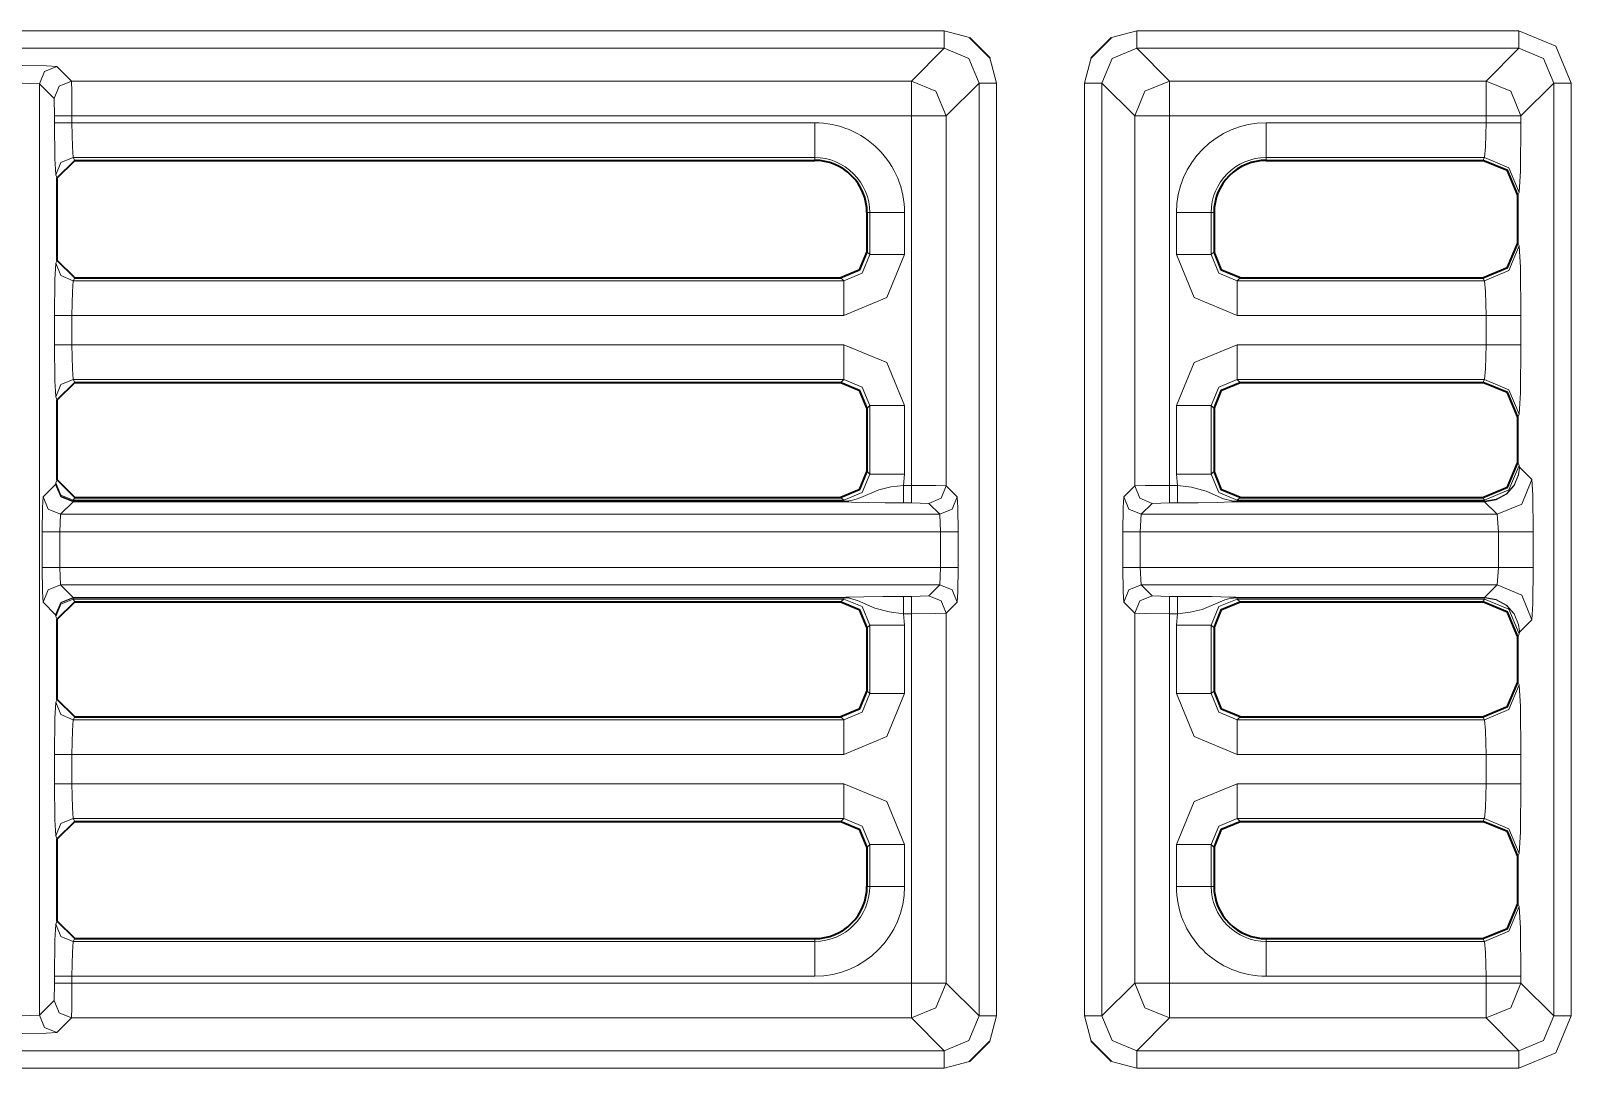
# Model space of a CAD drawing. Header units: millimetres. Extents: x 0 to 2941, y -405 to 1422.
# Drawn here: x 224.58 to 268.8, y 883.4 to 913.18 of the extents above; entities that cross this region are included whole.
import ezdxf

# ---------------------------------------------------------------- set-up
doc = ezdxf.new("R2010")
doc.units = ezdxf.units.MM
doc.layers.add('FINE', color=9, linetype='Continuous')
doc.layers.add('OUTLINE', color=7, linetype='Continuous')

msp = doc.modelspace()

# ---------------------------------------------------------------- linework, layer by layer
at = {"layer": 'FINE', "lineweight": 9}
for p, q in [((250.804, 913.177), (196.224, 913.177)), ((251.531, 912.989), (250.804, 913.177)), ((256.329, 913.177), (255.602, 912.989)), ((267.304, 913.177), (256.329, 913.177)), ((250.804, 912.677), (249.86, 911.734)), ((252.303, 911.678), (252.115, 912.405)), ((255.018, 912.405), (254.83, 911.678)), ((256.329, 912.677), (267.304, 912.677)), ((257.273, 911.734), (256.329, 912.677)), ((266.36, 911.734), (267.304, 912.677)), ((225.749, 911.734), (225.329, 912.154)), ((224.33, 911.679), (224.829, 911.654)), ((224.829, 911.654), (225.249, 911.234)), ((224.829, 884.927), (224.829, 911.654)), ((249.86, 911.734), (225.749, 911.734)), ((252.303, 884.903), (252.303, 911.678)), ((254.83, 911.678), (254.83, 884.903)), ((255.33, 911.678), (256.273, 910.734)), ((255.33, 884.903), (255.33, 911.678)), ((266.36, 911.734), (257.273, 911.734)), ((268.304, 911.678), (267.36, 910.734)), ((268.304, 884.903), (268.304, 911.678)), ((225.249, 911.234), (225.262, 910.734)), ((225.262, 910.734), (225.262, 910.538)), ((225.762, 910.734), (249.86, 910.734)), ((225.762, 910.538), (225.762, 910.734)), ((249.86, 910.734), (249.86, 900.128)), ((250.86, 900.115), (250.86, 910.734)), ((256.273, 910.734), (256.273, 900.115)), ((257.273, 900.128), (257.273, 910.734)), ((257.273, 910.734), (266.36, 910.734)), ((266.36, 910.538), (266.36, 910.734)), ((267.36, 910.734), (267.36, 910.538)), ((247.085, 910.538), (225.762, 910.538)), ((266.36, 910.538), (260.049, 910.538)), ((247.085, 909.54), (247.085, 909.458)), ((260.049, 909.54), (266.311, 909.54)), ((260.049, 909.458), (260.049, 909.54)), ((266.27, 909.458), (266.311, 909.54)), ((225.299, 909.041), (225.34, 908.958)), ((267.31, 908.541), (267.269, 908.458)), ((249.665, 906.755), (249.665, 907.959)), ((257.469, 907.959), (257.469, 906.755)), ((258.467, 907.959), (258.549, 907.959)), ((258.467, 906.755), (258.467, 907.959)), ((267.269, 907.087), (267.31, 907.005)), ((248.666, 906.755), (248.585, 906.836)), ((258.549, 906.836), (258.467, 906.755)), ((225.34, 906.588), (225.299, 906.505)), ((225.799, 906.006), (225.84, 906.088)), ((247.917, 906.006), (225.799, 906.006)), ((247.836, 906.088), (247.917, 906.006)), ((259.216, 906.006), (259.298, 906.088)), ((266.311, 906.006), (259.216, 906.006)), ((266.311, 906.006), (266.27, 906.088)), ((225.262, 905.007), (225.262, 904.167)), ((225.762, 905.007), (247.917, 905.007)), ((225.762, 904.167), (225.762, 905.007)), ((259.216, 905.007), (266.36, 905.007)), ((266.36, 904.167), (266.36, 905.007)), ((267.36, 905.007), (267.36, 904.167)), ((247.917, 904.167), (225.762, 904.167)), ((266.36, 904.167), (259.216, 904.167)), ((247.917, 903.169), (247.836, 903.088)), ((259.216, 903.169), (266.311, 903.169)), ((259.298, 903.088), (259.216, 903.169)), ((266.27, 903.088), (266.311, 903.169)), ((225.299, 902.669), (225.34, 902.588)), ((248.585, 902.339), (248.666, 902.42)), ((248.666, 902.42), (248.666, 900.455)), ((249.665, 900.455), (249.665, 902.42)), ((257.469, 902.42), (257.469, 900.455)), ((267.31, 902.17), (267.269, 902.087)), ((248.666, 900.455), (248.585, 900.536)), ((249.634, 900.128), (249.665, 900.455)), ((257.469, 900.455), (257.499, 900.128)), ((258.549, 900.536), (258.467, 900.455)), ((267.269, 900.787), (267.31, 900.705)), ((267.31, 900.705), (267.32, 900.656)), ((267.32, 900.656), (267.675, 900.3)), ((225.291, 900.157), (224.934, 899.8)), ((225.299, 900.205), (225.291, 900.157)), ((225.34, 900.288), (225.299, 900.205)), ((249.86, 900.128), (249.634, 900.128)), ((251.175, 899.8), (250.86, 900.115)), ((256.273, 900.115), (255.958, 899.8)), ((257.499, 900.128), (257.273, 900.128)), ((225.434, 899.3), (225.791, 899.657)), ((225.791, 899.674), (225.799, 899.706)), ((247.917, 899.674), (225.791, 899.674)), ((225.791, 899.657), (247.917, 899.657)), ((225.799, 899.706), (225.84, 899.787)), ((247.917, 899.706), (225.799, 899.706)), ((247.836, 899.787), (247.917, 899.706)), ((249.634, 899.628), (249.86, 899.628)), ((249.86, 899.628), (250.36, 899.615)), ((250.36, 899.615), (250.675, 899.3)), ((256.458, 899.3), (256.773, 899.615)), ((256.773, 899.615), (257.273, 899.628)), ((257.273, 899.628), (257.499, 899.628)), ((259.216, 899.706), (259.298, 899.787)), ((266.311, 899.706), (259.216, 899.706)), ((266.318, 899.674), (259.216, 899.674)), ((259.216, 899.657), (266.318, 899.657)), ((266.311, 899.706), (266.27, 899.787)), ((266.322, 899.674), (266.311, 899.706)), ((266.318, 899.674), (266.322, 899.674)), ((266.318, 899.657), (266.325, 899.657)), ((266.676, 899.3), (266.318, 899.657)), ((225.408, 898.8), (225.434, 899.3)), ((250.675, 899.3), (225.434, 899.3)), ((250.675, 899.3), (250.701, 898.8)), ((256.432, 898.8), (256.458, 899.3)), ((266.676, 899.3), (256.458, 899.3)), ((266.714, 898.8), (266.676, 899.3)), ((224.909, 898.8), (224.909, 897.774)), ((225.408, 897.774), (225.408, 898.8)), ((251.201, 897.774), (251.201, 898.8)), ((255.933, 898.8), (255.933, 897.774)), ((256.432, 898.8), (266.714, 898.8)), ((266.714, 897.774), (266.714, 898.8)), ((267.714, 898.8), (267.714, 897.774)), ((250.701, 897.774), (225.408, 897.774)), ((225.434, 897.275), (225.408, 897.774)), ((250.701, 897.774), (250.675, 897.275)), ((256.458, 897.275), (256.432, 897.774)), ((266.676, 897.275), (266.714, 897.774)), ((225.434, 897.275), (250.675, 897.275)), ((225.791, 896.917), (225.434, 897.275)), ((247.917, 896.917), (225.791, 896.917)), ((225.799, 896.869), (225.791, 896.901)), ((225.84, 896.787), (225.799, 896.869)), ((225.799, 896.869), (247.917, 896.869)), ((247.917, 896.869), (247.836, 896.787)), ((249.86, 896.946), (249.634, 896.946)), ((250.36, 896.959), (249.86, 896.946)), ((250.675, 897.275), (250.36, 896.959)), ((256.458, 897.275), (266.676, 897.275)), ((256.773, 896.959), (256.458, 897.275)), ((257.273, 896.946), (256.773, 896.959)), ((257.499, 896.946), (257.273, 896.946)), ((266.318, 896.917), (259.216, 896.917)), ((259.216, 896.901), (266.318, 896.901)), ((259.298, 896.787), (259.216, 896.869)), ((259.216, 896.869), (266.311, 896.869)), ((266.27, 896.787), (266.311, 896.869)), ((266.311, 896.869), (266.322, 896.901)), ((266.318, 896.917), (266.676, 897.275)), ((266.318, 896.917), (266.325, 896.917)), ((266.322, 896.901), (266.318, 896.901)), ((224.934, 896.775), (225.291, 896.417)), ((249.634, 896.447), (249.86, 896.447)), ((249.665, 896.12), (249.634, 896.447)), ((249.86, 896.447), (249.86, 885.847)), ((250.86, 896.459), (251.175, 896.775)), ((250.86, 885.847), (250.86, 896.459)), ((256.273, 896.459), (256.273, 885.847)), ((257.273, 896.447), (257.499, 896.447)), ((257.499, 896.447), (257.469, 896.12)), ((225.291, 896.417), (225.299, 896.369)), ((225.299, 896.369), (225.34, 896.288)), ((248.585, 896.039), (248.666, 896.12)), ((248.666, 896.12), (248.666, 894.155)), ((249.665, 894.155), (249.665, 896.12)), ((257.469, 896.12), (257.469, 894.155)), ((267.675, 896.275), (267.32, 895.919)), ((267.31, 895.87), (267.269, 895.787)), ((267.32, 895.919), (267.31, 895.87)), ((248.666, 894.155), (248.585, 894.236)), ((258.549, 894.236), (258.467, 894.155)), ((267.269, 894.487), (267.31, 894.405)), ((225.34, 893.987), (225.299, 893.905)), ((225.799, 893.406), (225.84, 893.487)), ((247.917, 893.406), (225.799, 893.406)), ((247.836, 893.487), (247.917, 893.406)), ((259.216, 893.406), (259.298, 893.487)), ((266.311, 893.406), (259.216, 893.406)), ((266.311, 893.406), (266.27, 893.487)), ((225.262, 892.408), (225.262, 891.567)), ((225.762, 892.408), (247.917, 892.408)), ((225.762, 891.567), (225.762, 892.408)), ((259.216, 892.408), (266.36, 892.408)), ((266.36, 891.567), (266.36, 892.408)), ((267.36, 892.408), (267.36, 891.567)), ((247.917, 891.567), (225.762, 891.567)), ((266.36, 891.567), (259.216, 891.567)), ((247.917, 890.569), (247.836, 890.487)), ((259.216, 890.569), (266.311, 890.569)), ((259.298, 890.487), (259.216, 890.569)), ((266.27, 890.487), (266.311, 890.569)), ((225.299, 890.069), (225.34, 889.988)), ((249.665, 888.622), (249.665, 889.82)), ((257.469, 889.82), (257.469, 888.622)), ((267.31, 889.57), (267.269, 889.487)), ((258.549, 888.622), (258.467, 888.622)), ((267.269, 888.123), (267.31, 888.04)), ((225.799, 887.041), (225.84, 887.122)), ((260.049, 887.041), (260.049, 887.122)), ((266.311, 887.041), (260.049, 887.041)), ((266.311, 887.041), (266.27, 887.122)), ((225.762, 886.042), (247.085, 886.042)), ((225.762, 885.847), (225.762, 886.042)), ((249.86, 885.847), (225.762, 885.847)), ((251.804, 884.903), (250.86, 885.847)), ((256.273, 885.847), (255.33, 884.903)), ((260.049, 886.042), (266.36, 886.042)), ((266.36, 885.847), (266.36, 886.042)), ((267.36, 886.042), (267.36, 885.847)), ((267.36, 885.847), (268.304, 884.903)), ((225.249, 885.347), (224.829, 884.927)), ((224.829, 884.927), (224.33, 884.902)), ((225.329, 884.427), (225.749, 884.847)), ((225.749, 884.847), (249.86, 884.847)), ((249.86, 884.847), (250.804, 883.903)), ((252.115, 884.176), (252.303, 884.903)), ((254.83, 884.903), (255.018, 884.176)), ((267.304, 883.903), (266.36, 884.847)), ((250.804, 883.903), (196.079, 883.903)), ((255.602, 883.592), (256.329, 883.404)), ((256.329, 883.404), (267.304, 883.404))]:
    msp.add_line(p, q, dxfattribs=at)
for points in [[(250.804, 912.677), (250.804, 912.828), (250.804, 913.177)], [(256.329, 912.677), (256.329, 912.828), (256.329, 913.177)], [(267.304, 912.677), (267.304, 912.828), (267.304, 913.177)], [(267.304, 913.177), (268.365, 912.738), (268.804, 911.678), (268.804, 884.903)], [(197.023, 911.734), (196.079, 912.677), (250.804, 912.677)], [(250.804, 912.677), (251.511, 912.385), (251.804, 911.678)], [(255.33, 911.678), (255.622, 912.385), (256.329, 912.677)], [(267.304, 912.677), (268.011, 912.385), (268.304, 911.678)], [(225.329, 912.154), (225.027, 912.172), (224.33, 912.179)], [(224.829, 911.654), (224.976, 912.007), (225.329, 912.154)], [(225.249, 911.234), (225.396, 911.587), (225.749, 911.734)], [(225.762, 910.734), (225.758, 911.432), (225.749, 911.734)], [(249.86, 911.734), (249.86, 911.432), (249.86, 910.734), (250.558, 910.734), (250.86, 910.734)], [(250.86, 910.734), (250.567, 911.441), (249.86, 911.734)], [(250.86, 910.734), (251.804, 911.678), (251.804, 884.903)], [(252.303, 911.678), (251.954, 911.678), (251.804, 911.678)], [(254.83, 911.678), (255.179, 911.678), (255.33, 911.678)], [(257.273, 911.734), (256.566, 911.441), (256.273, 910.734)], [(257.273, 911.734), (257.273, 911.432), (257.273, 910.734)], [(266.36, 911.734), (267.067, 911.441), (267.36, 910.734)], [(266.36, 910.734), (266.36, 911.432), (266.36, 911.734)], [(268.804, 911.678), (268.455, 911.678), (268.304, 911.678)], [(225.262, 910.734), (225.413, 910.734), (225.762, 910.734)], [(256.273, 910.734), (256.575, 910.734), (257.273, 910.734)], [(266.36, 910.734), (267.058, 910.734), (267.36, 910.734)], [(225.262, 910.538), (225.413, 910.538), (225.762, 910.538)], [(225.262, 910.538), (225.273, 909.506), (225.299, 909.041)], [(225.799, 909.54), (225.773, 909.85), (225.762, 910.538)], [(247.085, 909.54), (247.085, 909.85), (247.085, 910.538)], [(260.049, 910.538), (260.049, 909.85), (260.049, 909.54)], [(266.311, 909.54), (266.346, 909.85), (266.36, 910.538)], [(266.36, 910.538), (267.058, 910.538), (267.36, 910.538)], [(267.36, 910.538), (267.346, 909.162), (267.31, 908.541)], [(225.299, 909.041), (225.446, 909.393), (225.799, 909.54)], [(225.84, 909.458), (225.799, 909.54), (247.085, 909.54)], [(266.311, 909.54), (267.017, 909.247), (267.31, 908.541)], [(248.585, 907.959), (248.666, 907.959), (248.666, 906.755)], [(248.666, 907.959), (248.976, 907.959), (249.665, 907.959)], [(257.469, 907.959), (258.157, 907.959), (258.467, 907.959)], [(248.666, 906.755), (248.448, 906.224), (247.917, 906.006)], [(247.917, 905.007), (249.153, 905.519), (249.665, 906.755)], [(248.666, 906.755), (248.976, 906.755), (249.665, 906.755)], [(257.469, 906.755), (258.157, 906.755), (258.467, 906.755)], [(257.469, 906.755), (257.98, 905.519), (259.216, 905.007)], [(259.216, 906.006), (258.685, 906.224), (258.467, 906.755)], [(266.311, 906.006), (267.017, 906.299), (267.31, 907.005)], [(267.31, 907.005), (267.346, 906.384), (267.36, 905.007)], [(225.299, 906.505), (225.273, 906.04), (225.262, 905.007)], [(225.299, 906.505), (225.446, 906.153), (225.799, 906.006)], [(225.762, 905.007), (225.773, 905.696), (225.799, 906.006)], [(247.917, 905.007), (247.917, 905.696), (247.917, 906.006)], [(259.216, 906.006), (259.216, 905.696), (259.216, 905.007)], [(266.36, 905.007), (266.346, 905.696), (266.311, 906.006)], [(225.762, 905.007), (225.413, 905.007), (225.262, 905.007)], [(266.36, 905.007), (267.058, 905.007), (267.36, 905.007)], [(225.762, 904.167), (225.413, 904.167), (225.262, 904.167)], [(225.262, 904.167), (225.273, 903.135), (225.299, 902.669)], [(225.799, 903.169), (225.773, 903.479), (225.762, 904.167)], [(247.917, 904.167), (247.917, 903.479), (247.917, 903.169)], [(249.665, 902.42), (249.153, 903.656), (247.917, 904.167)], [(259.216, 904.167), (257.98, 903.656), (257.469, 902.42)], [(259.216, 904.167), (259.216, 903.479), (259.216, 903.169)], [(266.311, 903.169), (266.346, 903.479), (266.36, 904.167)], [(266.36, 904.167), (267.058, 904.167), (267.36, 904.167)], [(267.36, 904.167), (267.346, 902.791), (267.31, 902.17)], [(225.799, 903.169), (225.446, 903.022), (225.299, 902.669)], [(225.84, 903.088), (225.799, 903.169), (247.917, 903.169)], [(247.917, 903.169), (248.448, 902.951), (248.666, 902.42)], [(258.467, 902.42), (258.685, 902.951), (259.216, 903.169)], [(266.311, 903.169), (267.017, 902.876), (267.31, 902.17)], [(249.665, 902.42), (248.976, 902.42), (248.666, 902.42)], [(258.467, 902.42), (258.157, 902.42), (257.469, 902.42)], [(258.467, 900.455), (258.467, 902.42), (258.549, 902.339)], [(248.666, 900.455), (248.448, 899.924), (247.917, 899.706)], [(249.665, 900.455), (248.976, 900.455), (248.666, 900.455)], [(258.467, 900.455), (258.157, 900.455), (257.469, 900.455)], [(259.216, 899.706), (258.685, 899.924), (258.467, 900.455)], [(266.311, 899.706), (267.017, 899.999), (267.31, 900.705)], [(266.322, 899.674), (266.651, 899.731), (266.943, 899.89), (267.166, 900.135), (267.294, 900.44), (267.319, 900.632), (267.32, 900.656)], [(266.325, 899.657), (266.654, 899.715), (266.945, 899.878), (267.167, 900.127), (267.295, 900.437), (267.319, 900.632), (267.32, 900.656)], [(225.791, 899.674), (225.439, 899.817), (225.291, 900.157)], [(225.791, 899.657), (225.438, 899.804), (225.291, 900.157)], [(225.799, 899.706), (225.446, 899.853), (225.299, 900.205)], [(249.634, 900.128), (249.27, 900.085), (248.927, 900.007), (248.409, 899.782), (248.272, 899.731), (248.166, 899.702), (248.02, 899.679), (247.95, 899.674), (247.917, 899.674)], [(249.634, 900.128), (249.634, 899.779), (249.634, 899.628)], [(249.86, 900.128), (249.86, 899.779), (249.86, 899.628)], [(250.86, 900.115), (250.558, 900.124), (249.86, 900.128)], [(250.86, 900.115), (250.713, 899.762), (250.36, 899.615)], [(257.273, 900.128), (256.575, 900.124), (256.273, 900.115)], [(256.773, 899.615), (256.42, 899.762), (256.273, 900.115)], [(257.273, 899.628), (257.273, 899.779), (257.273, 900.128)], [(257.499, 899.628), (257.499, 899.779), (257.499, 900.128)], [(259.216, 899.674), (259.146, 899.676), (259.059, 899.685), (258.82, 899.745), (258.32, 899.967), (257.906, 900.078), (257.499, 900.128)], [(266.676, 899.3), (267.382, 899.593), (267.675, 900.3)], [(267.675, 900.3), (267.702, 899.847), (267.714, 898.8)], [(224.934, 899.8), (224.916, 899.498), (224.909, 898.8)], [(225.434, 899.3), (225.081, 899.447), (224.934, 899.8)], [(225.791, 899.657), (225.791, 899.662), (225.791, 899.674)], [(247.917, 899.706), (247.917, 899.695), (247.917, 899.674)], [(247.917, 899.674), (247.917, 899.662), (247.917, 899.657)], [(247.917, 899.657), (247.93, 899.657), (247.957, 899.657), (248.016, 899.656), (248.065, 899.654), (248.139, 899.652), (248.633, 899.637), (249.104, 899.63), (249.634, 899.628)], [(251.175, 899.8), (251.029, 899.447), (250.675, 899.3)], [(251.201, 898.8), (251.193, 899.498), (251.175, 899.8)], [(255.958, 899.8), (255.94, 899.498), (255.933, 898.8)], [(256.458, 899.3), (256.105, 899.447), (255.958, 899.8)], [(257.499, 899.628), (258.091, 899.631), (258.639, 899.641), (259.047, 899.654), (259.155, 899.657), (259.189, 899.657), (259.216, 899.657)], [(259.216, 899.706), (259.216, 899.695), (259.216, 899.674)], [(259.216, 899.657), (259.216, 899.662), (259.216, 899.674)], [(266.318, 899.657), (266.318, 899.662), (266.318, 899.674)], [(266.322, 899.674), (266.323, 899.662), (266.325, 899.657)], [(225.408, 898.8), (225.06, 898.8), (224.909, 898.8)], [(225.408, 898.8), (250.701, 898.8), (250.701, 897.774)], [(251.201, 898.8), (251.05, 898.8), (250.701, 898.8)], [(255.933, 898.8), (256.083, 898.8), (256.432, 898.8)], [(266.714, 897.774), (256.432, 897.774), (256.432, 898.8)], [(266.714, 898.8), (267.412, 898.8), (267.714, 898.8)], [(225.408, 897.774), (225.06, 897.774), (224.909, 897.774)], [(224.909, 897.774), (224.916, 897.077), (224.934, 896.775)], [(251.201, 897.774), (251.05, 897.774), (250.701, 897.774)], [(251.175, 896.775), (251.193, 897.077), (251.201, 897.774)], [(255.933, 897.774), (256.083, 897.774), (256.432, 897.774)], [(255.933, 897.774), (255.94, 897.077), (255.958, 896.775), (256.273, 896.459)], [(266.714, 897.774), (267.412, 897.774), (267.714, 897.774)], [(267.714, 897.774), (267.702, 896.728), (267.675, 896.275)], [(225.434, 897.275), (225.081, 897.128), (224.934, 896.775)], [(225.791, 896.917), (225.438, 896.771), (225.291, 896.417)], [(225.791, 896.901), (225.439, 896.758), (225.291, 896.417)], [(225.799, 896.869), (225.446, 896.722), (225.299, 896.369)], [(225.791, 896.901), (225.791, 896.913), (225.791, 896.917)], [(225.791, 896.901), (247.917, 896.901), (247.988, 896.899), (248.074, 896.89), (248.314, 896.83), (248.813, 896.608), (249.227, 896.497), (249.634, 896.447)], [(249.634, 896.946), (249.042, 896.944), (248.494, 896.934), (248.086, 896.921), (247.978, 896.918), (247.944, 896.917), (247.917, 896.917)], [(247.917, 896.901), (247.917, 896.913), (247.917, 896.917)], [(247.917, 896.901), (247.917, 896.879), (247.917, 896.869), (248.448, 896.651), (248.666, 896.12)], [(249.634, 896.447), (249.634, 896.796), (249.634, 896.946)], [(249.86, 896.447), (249.86, 896.796), (249.86, 896.946)], [(250.86, 896.459), (250.713, 896.813), (250.36, 896.959)], [(251.175, 896.775), (251.029, 897.128), (250.675, 897.275)], [(255.958, 896.775), (256.105, 897.128), (256.458, 897.275)], [(256.273, 896.459), (256.42, 896.813), (256.773, 896.959)], [(257.273, 896.447), (257.273, 896.796), (257.273, 896.946)], [(257.499, 896.447), (257.499, 896.796), (257.499, 896.946)], [(259.216, 896.917), (259.204, 896.917), (259.176, 896.918), (259.117, 896.919), (259.068, 896.92), (258.994, 896.923), (258.5, 896.937), (258.029, 896.944), (257.499, 896.946)], [(257.499, 896.447), (257.863, 896.49), (258.206, 896.568), (258.724, 896.792), (258.861, 896.843), (258.968, 896.873), (259.113, 896.896), (259.183, 896.9), (259.216, 896.901)], [(258.467, 896.12), (258.685, 896.651), (259.216, 896.869)], [(259.216, 896.901), (259.216, 896.913), (259.216, 896.917)], [(259.216, 896.901), (259.216, 896.879), (259.216, 896.869)], [(266.311, 896.869), (267.017, 896.576), (267.31, 895.87)], [(266.318, 896.901), (266.318, 896.913), (266.318, 896.917)], [(266.322, 896.901), (266.323, 896.913), (266.325, 896.917)], [(266.322, 896.901), (266.651, 896.844), (266.943, 896.685), (267.166, 896.44), (267.294, 896.134), (267.319, 895.943), (267.32, 895.919)], [(266.325, 896.917), (266.654, 896.86), (266.945, 896.697), (267.167, 896.447), (267.295, 896.137), (267.319, 895.943), (267.32, 895.919)], [(266.676, 897.275), (267.382, 896.982), (267.675, 896.275)], [(249.86, 896.447), (250.558, 896.451), (250.86, 896.459)], [(256.273, 896.459), (256.575, 896.451), (257.273, 896.447)], [(266.36, 885.847), (257.273, 885.847), (257.273, 896.447)], [(249.665, 896.12), (248.976, 896.12), (248.666, 896.12)], [(258.467, 896.12), (258.157, 896.12), (257.469, 896.12)], [(258.467, 894.155), (258.467, 896.12), (258.549, 896.039)], [(266.311, 893.406), (267.017, 893.699), (267.31, 894.405)], [(267.31, 894.405), (267.346, 893.784), (267.36, 892.408)], [(225.299, 893.905), (225.273, 893.44), (225.262, 892.408)], [(225.799, 893.406), (225.446, 893.553), (225.299, 893.905)], [(248.666, 894.155), (248.448, 893.624), (247.917, 893.406)], [(247.917, 892.408), (249.153, 892.919), (249.665, 894.155)], [(249.665, 894.155), (248.976, 894.155), (248.666, 894.155)], [(258.467, 894.155), (258.157, 894.155), (257.469, 894.155)], [(257.469, 894.155), (257.98, 892.919), (259.216, 892.408)], [(259.216, 893.406), (258.685, 893.624), (258.467, 894.155)], [(225.762, 892.408), (225.773, 893.096), (225.799, 893.406)], [(247.917, 893.406), (247.917, 893.096), (247.917, 892.408)], [(259.216, 893.406), (259.216, 893.096), (259.216, 892.408)], [(266.36, 892.408), (266.346, 893.096), (266.311, 893.406)], [(225.762, 892.408), (225.413, 892.408), (225.262, 892.408)], [(266.36, 892.408), (267.058, 892.408), (267.36, 892.408)], [(225.762, 891.567), (225.413, 891.567), (225.262, 891.567)], [(225.262, 891.567), (225.273, 890.535), (225.299, 890.069)], [(225.799, 890.569), (225.773, 890.879), (225.762, 891.567)], [(247.917, 890.569), (247.917, 890.879), (247.917, 891.567)], [(249.665, 889.82), (249.153, 891.056), (247.917, 891.567)], [(259.216, 891.567), (257.98, 891.056), (257.469, 889.82)], [(259.216, 890.569), (259.216, 890.879), (259.216, 891.567)], [(266.311, 890.569), (266.346, 890.879), (266.36, 891.567)], [(266.36, 891.567), (267.058, 891.567), (267.36, 891.567)], [(267.36, 891.567), (267.346, 890.191), (267.31, 889.57)], [(225.799, 890.569), (225.446, 890.422), (225.299, 890.069)], [(225.84, 890.487), (225.799, 890.569), (247.917, 890.569)], [(247.917, 890.569), (248.448, 890.351), (248.666, 889.82)], [(258.467, 889.82), (258.685, 890.351), (259.216, 890.569)], [(266.311, 890.569), (267.017, 890.276), (267.31, 889.57)], [(248.585, 889.738), (248.666, 889.82), (248.666, 888.622), (248.585, 888.622)], [(249.665, 889.82), (248.976, 889.82), (248.666, 889.82)], [(258.467, 889.82), (258.157, 889.82), (257.469, 889.82)], [(258.467, 888.622), (258.467, 889.82), (258.549, 889.738)], [(249.665, 888.622), (248.976, 888.622), (248.666, 888.622)], [(258.467, 888.622), (258.157, 888.622), (257.469, 888.622)], [(267.31, 888.04), (267.017, 887.334), (266.311, 887.041)], [(267.31, 888.04), (267.346, 887.419), (267.36, 886.042)], [(225.34, 887.622), (225.299, 887.54), (225.273, 887.075), (225.262, 886.042)], [(225.299, 887.54), (225.446, 887.187), (225.799, 887.041)], [(225.762, 886.042), (225.773, 886.731), (225.799, 887.041)], [(247.085, 887.122), (247.085, 887.041), (225.799, 887.041)], [(247.085, 886.042), (247.085, 886.731), (247.085, 887.041)], [(260.049, 887.041), (260.049, 886.731), (260.049, 886.042)], [(266.36, 886.042), (266.346, 886.731), (266.311, 887.041)], [(225.262, 886.042), (225.262, 885.847), (225.249, 885.347)], [(225.262, 886.042), (225.413, 886.042), (225.762, 886.042)], [(225.262, 885.847), (225.413, 885.847), (225.762, 885.847)], [(225.749, 884.847), (225.758, 885.149), (225.762, 885.847)], [(249.86, 885.847), (249.86, 885.149), (249.86, 884.847)], [(249.86, 884.847), (250.567, 885.14), (250.86, 885.847)], [(249.86, 885.847), (250.558, 885.847), (250.86, 885.847)], [(256.273, 885.847), (256.566, 885.14), (257.273, 884.847)], [(256.273, 885.847), (256.575, 885.847), (257.273, 885.847)], [(257.273, 885.847), (257.273, 885.149), (257.273, 884.847)], [(267.36, 886.042), (267.058, 886.042), (266.36, 886.042)], [(267.36, 885.847), (267.058, 885.847), (266.36, 885.847)], [(267.36, 885.847), (267.067, 885.14), (266.36, 884.847)], [(266.36, 884.847), (266.36, 885.149), (266.36, 885.847)], [(225.249, 885.347), (225.396, 884.994), (225.749, 884.847)], [(224.829, 884.927), (224.976, 884.574), (225.329, 884.427)], [(251.804, 884.903), (251.511, 884.196), (250.804, 883.903)], [(252.303, 884.903), (251.954, 884.903), (251.804, 884.903)], [(254.83, 884.903), (255.179, 884.903), (255.33, 884.903)], [(256.329, 883.903), (255.622, 884.196), (255.33, 884.903)], [(267.304, 883.903), (256.329, 883.903), (257.273, 884.847), (266.36, 884.847)], [(268.304, 884.903), (268.011, 884.196), (267.304, 883.903)], [(268.804, 884.903), (268.365, 883.843), (267.304, 883.404)], [(268.304, 884.903), (268.455, 884.903), (268.804, 884.903)], [(224.33, 884.401), (225.027, 884.409), (225.329, 884.427)], [(250.804, 883.404), (250.804, 883.753), (250.804, 883.903)], [(256.329, 883.404), (256.329, 883.753), (256.329, 883.903)], [(267.304, 883.404), (267.304, 883.753), (267.304, 883.903)], [(196.224, 883.404), (250.804, 883.404), (251.531, 883.592)]]:
    msp.add_lwpolyline(points, dxfattribs=at)
for points in [[(249.665, 907.959, 0.414238), (247.085, 910.538)], [(260.049, 910.538, 0.414189), (257.469, 907.959)], [(248.666, 907.959, 0.414237), (247.085, 909.54)], [(260.049, 909.54, 0.41419), (258.467, 907.959)], [(247.085, 887.041, 0.41419), (248.666, 888.622)], [(247.085, 886.042, 0.414209), (249.665, 888.622)], [(257.469, 888.622, 0.414218), (260.049, 886.042)], [(258.467, 888.622, 0.414237), (260.049, 887.041)]]:
    msp.add_lwpolyline(points, format="xyb", dxfattribs=at)
at = {"layer": 'OUTLINE', "lineweight": 40}
for p, q in [((251.531, 912.989), (252.115, 912.405)), ((255.018, 912.405), (255.602, 912.989)), ((225.84, 909.458), (247.085, 909.458)), ((260.049, 909.458), (266.27, 909.458)), ((258.549, 907.959), (258.549, 906.836)), ((225.84, 906.088), (225.34, 906.588)), ((225.84, 906.088), (247.836, 906.088)), ((259.298, 906.088), (266.27, 906.088)), ((259.298, 903.088), (266.27, 903.088)), ((248.585, 902.339), (248.585, 900.536)), ((258.549, 902.339), (258.549, 900.536)), ((267.269, 900.787), (267.269, 902.087)), ((225.84, 899.787), (225.34, 900.288)), ((225.84, 899.787), (247.836, 899.787)), ((259.298, 899.787), (266.27, 899.787)), ((259.298, 896.787), (266.27, 896.787)), ((258.549, 896.039), (258.549, 894.236)), ((267.269, 894.487), (267.269, 895.787)), ((225.84, 893.487), (225.34, 893.987)), ((225.84, 893.487), (247.836, 893.487)), ((259.298, 893.487), (266.27, 893.487)), ((225.34, 889.988), (225.84, 890.487)), ((225.84, 890.487), (247.836, 890.487)), ((259.298, 890.487), (266.27, 890.487)), ((225.34, 887.622), (225.34, 889.988)), ((248.585, 889.738), (248.585, 888.622)), ((258.549, 889.738), (258.549, 888.622)), ((267.269, 888.123), (267.269, 889.487)), ((225.84, 887.122), (225.34, 887.622)), ((225.84, 887.122), (247.085, 887.122)), ((260.049, 887.122), (266.27, 887.122)), ((251.531, 883.592), (252.115, 884.176)), ((255.602, 883.592), (255.018, 884.176))]:
    msp.add_line(p, q, dxfattribs=at)
for points in [[(225.34, 906.588), (225.34, 908.958), (225.84, 909.458)], [(267.269, 908.458), (266.977, 909.166), (266.27, 909.458)], [(266.27, 906.088), (266.977, 906.38), (267.269, 907.087), (267.269, 908.458)], [(248.585, 907.959), (248.585, 906.836), (248.365, 906.307), (247.836, 906.088)], [(259.298, 906.088), (258.768, 906.307), (258.549, 906.836)], [(225.34, 900.288), (225.34, 902.588), (225.84, 903.088)], [(225.84, 903.088), (247.836, 903.088), (248.365, 902.868), (248.585, 902.339)], [(258.549, 902.339), (258.768, 902.868), (259.298, 903.088)], [(267.269, 902.087), (266.977, 902.795), (266.27, 903.088)], [(248.585, 900.536), (248.365, 900.007), (247.836, 899.787)], [(259.298, 899.787), (258.768, 900.007), (258.549, 900.536)], [(266.27, 899.787), (266.977, 900.08), (267.269, 900.787)], [(225.34, 893.987), (225.34, 896.288), (225.84, 896.787)], [(225.84, 896.787), (247.836, 896.787), (248.365, 896.568), (248.585, 896.039)], [(258.549, 896.039), (258.768, 896.568), (259.298, 896.787)], [(267.269, 895.787), (266.977, 896.495), (266.27, 896.787)], [(248.585, 896.039), (248.585, 894.236), (248.365, 893.707), (247.836, 893.487)], [(259.298, 893.487), (258.768, 893.707), (258.549, 894.236)], [(266.27, 893.487), (266.977, 893.78), (267.269, 894.487)], [(247.836, 890.487), (248.365, 890.268), (248.585, 889.738)], [(258.549, 889.738), (258.768, 890.268), (259.298, 890.487)], [(267.269, 889.487), (266.977, 890.195), (266.27, 890.487)], [(266.27, 887.122), (266.977, 887.415), (267.269, 888.123)]]:
    msp.add_lwpolyline(points, dxfattribs=at)
for points in [[(248.585, 907.959, 0.414214), (247.085, 909.459)], [(260.049, 909.459, 0.414214), (258.549, 907.959)], [(247.085, 887.122, 0.414214), (248.585, 888.622)], [(258.549, 888.622, 0.414214), (260.049, 887.122)]]:
    msp.add_lwpolyline(points, format="xyb", dxfattribs=at)

doc.saveas('drawing.dxf')
